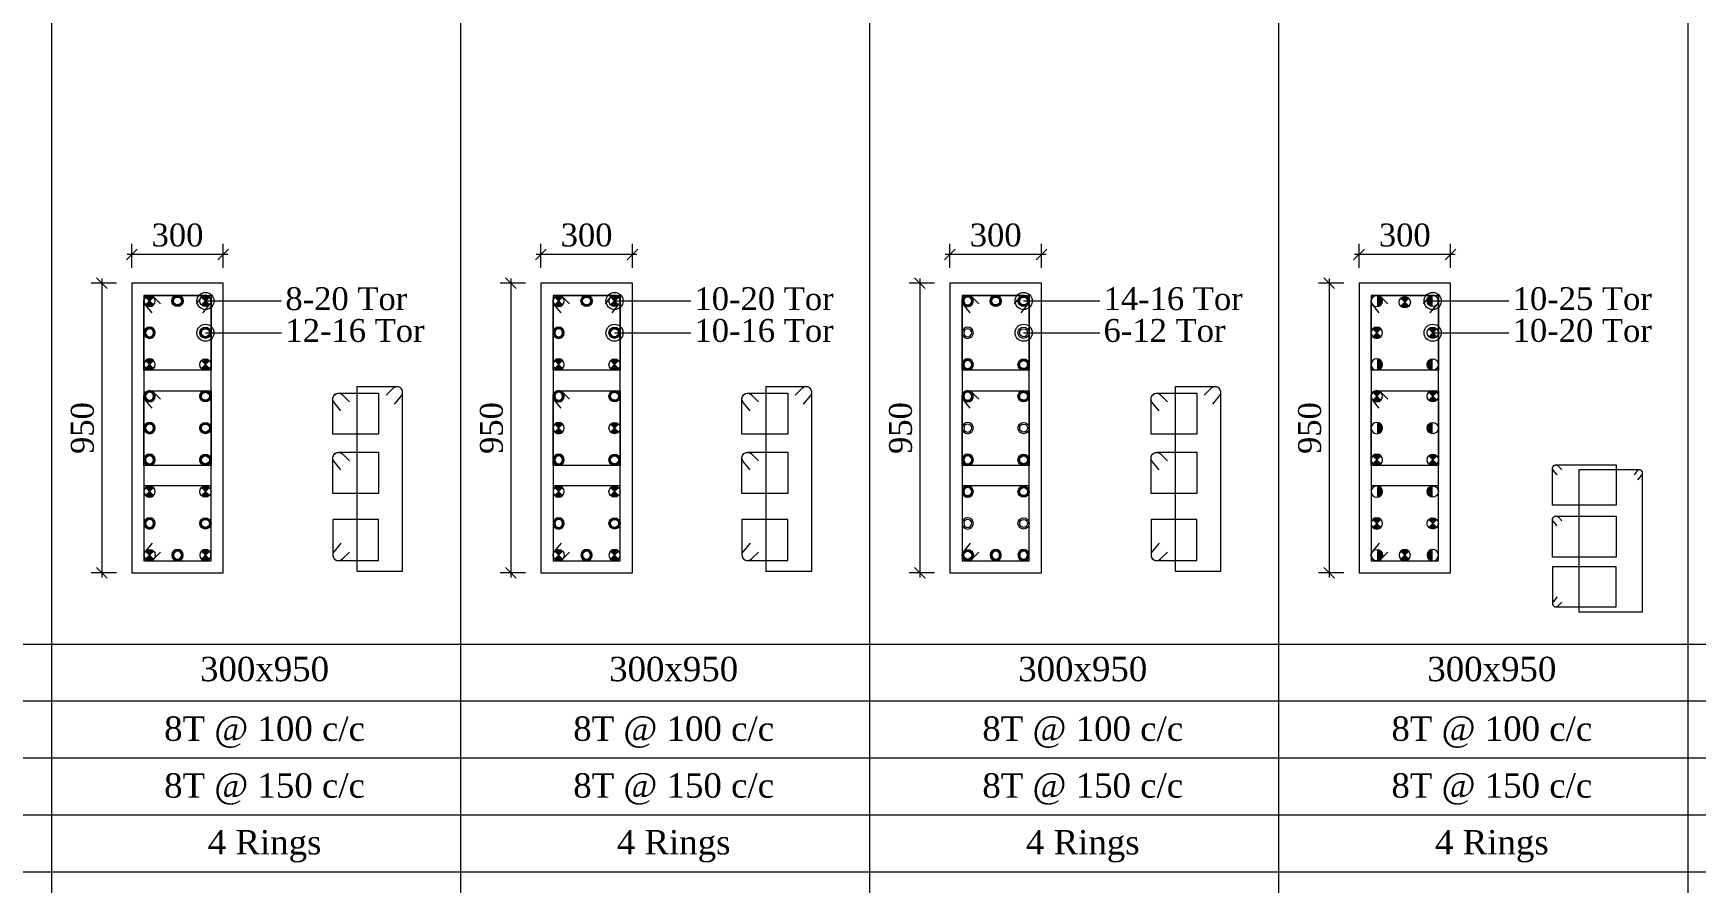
# Model space of a CAD drawing. Header units: metres. Extents: x 95882 to 260884, y 3603 to 81317.
# Drawn here: x 185944 to 191392, y 29357 to 32141 of the extents above; entities that cross this region are included whole.
import ezdxf
from ezdxf.enums import TextEntityAlignment as Align

# ---------------------------------------------------------------- set-up
doc = ezdxf.new("R2010")
doc.units = ezdxf.units.M
doc.header["$LTSCALE"] = 0.05
doc.header["$MEASUREMENT"] = 0
doc.header["$PDMODE"] = 34
doc.header["$PDSIZE"] = -2.5
doc.layers.get('0').update_dxf_attribs({"linetype": 'CONTINUOUS', "lineweight": 0})
doc.layers.get('DEFPOINTS').update_dxf_attribs({"linetype": 'CONTINUOUS'})
for name, color, linetype, lineweight in [('S-DIM-R', 7, 'CONTINUOUS', 9), ('S-SECTION', 5, 'CONTINUOUS', 5), ('S-SECTION MARK', 124, 'CONTINUOUS', 0), ('S-SHEET', 251, 'CONTINUOUS', 0), ('S-STEEL COL_DIA', 1, 'CONTINUOUS', 9), ('S-STEEL RING', 1, 'CONTINUOUS', 9), ('S-TEXT', 7, 'CONTINUOUS', 0), ('S-TEXT COL SIZE', 7, 'CONTINUOUS', 15), ('S-TEXT RINGS', 7, 'CONTINUOUS', 15)]:
    doc.layers.add(name, color=color, linetype=linetype, lineweight=lineweight)
doc.styles.add('AAPL-ADRESS tahoma', font='tahoma.ttf')
doc.styles.add('S-ROMANS', font='times.ttf')
doc.styles.get("Standard").update_dxf_attribs({"font": 'times.ttf'})
doc.styles.add('TEXT', font='times.ttf')
doc.dimstyles.new('75mm', dxfattribs={"dimscale": 140, "dimtxt": 1, "dimasz": 0.35, "dimexe": 0.5, "dimexo": 1, "dimgap": 0.01, "dimtad": 0, "dimdec": 0, "dimzin": 12, "dimdsep": 46, "dimtxsty": 'AAPL-ADRESS tahoma', "dimblk": 'OBLIQUE', "dimcen": 0.35, "dimdle": 0.01, "dimse1": 1, "dimse2": 1, "dimclrd": 256, "dimclre": 256, "dimclrt": 256, "dimadec": 0, "dimazin": 3, "dimtfac": 1, "dimtdec": 0, "dimtmove": 1, "dimatfit": 3, "dimldrblk": 'DOTSMALL', "dimfxl": 1, "dimtolj": 1, "dimtzin": 0, "dimarcsym": 1})
doc.dimstyles.new('S_DIM', dxfattribs={"dimtxt": 75, "dimasz": 35, "dimexe": 35, "dimexo": 50, "dimgap": 25, "dimtad": 1, "dimdec": 0, "dimzin": 0, "dimdsep": 46, "dimtxsty": 'Standard', "dimblk": 'OBLIQUE', "dimcen": 0.09, "dimdle": 15, "dimclrd": 256, "dimclre": 256, "dimclrt": 256, "dimadec": 0, "dimazin": 0, "dimtfac": 1, "dimtdec": 0, "dimtofl": 0, "dimtmove": 0, "dimatfit": 3, "dimfxl": 1, "dimtolj": 1, "dimtzin": 0, "dimlwd": -1, "dimlwe": -1, "dimarcsym": 0})

# ---------------------------------------------------------------- blocks, each defined once
blk = doc.blocks.new('_Oblique')
at = {"color": 0, "linetype": 'ByBlock', "lineweight": -2}
blk.add_line((-0.5, -0.5), (0.5, 0.5), dxfattribs=at)
blk = doc.blocks.new('*D602')
at = {"layer": 'DEFPOINTS', "color": 0, "transparency": 16777216}
for p in [(186266.6, 31322.1, -0.1), (186168.4, 30372.1), (186266.6, 30372.1, -0.1)]:
    blk.add_point(p, dxfattribs=at)
at = {"layer": 'S-DIM-R', "transparency": 16777216}
for p, q in [((186168.4, 31337.1), (186168.4, 30357.1)), ((186216.6, 31322.1), (186133.4, 31322.1)), ((186216.6, 30372.1), (186133.4, 30372.1))]:
    blk.add_line(p, q, dxfattribs=at)
at = {"layer": 'S-DIM-R', "transparency": 16777216, "xscale": 35, "yscale": 35, "zscale": 35}
for p, rotation in [((186168.4, 31322.1), 90), ((186168.4, 30372.1), 270)]:
    blk.add_blockref('_Oblique', p, dxfattribs=dict(at, rotation=rotation))
at = {"layer": 'S-DIM-R', "transparency": 16777216, "insert": (186105.1, 30847.1), "char_height": 75, "attachment_point": 5, "rotation": 90}
blk.add_mtext('\\A1;950', dxfattribs=at)
blk = doc.blocks.new('*D603')
at = {"layer": 'DEFPOINTS', "color": 0, "transparency": 16777216}
for p in [(186266.6, 31416.2), (186266.6, 31322.1, 0), (186566.6, 31322.1, 0)]:
    blk.add_point(p, dxfattribs=at)
at = {"layer": 'S-DIM-R', "transparency": 16777216}
for p, q in [((186266.6, 31372.1), (186266.6, 31451.2)), ((186566.6, 31372.1), (186566.6, 31451.2)), ((186581.6, 31416.2), (186251.6, 31416.2))]:
    blk.add_line(p, q, dxfattribs=at)
at = {"layer": 'S-DIM-R', "transparency": 16777216, "xscale": 35, "yscale": 35, "zscale": 35, "rotation": 180}
blk.add_blockref('_Oblique', (186266.6, 31416.2), dxfattribs=at)
at = {"layer": 'S-DIM-R', "transparency": 16777216, "xscale": 35, "yscale": 35, "zscale": 35}
blk.add_blockref('_Oblique', (186566.6, 31416.2), dxfattribs=at)
at = {"layer": 'S-DIM-R', "transparency": 16777216, "insert": (186416.6, 31479.4), "char_height": 75, "attachment_point": 5}
blk.add_mtext('\\A1;300', dxfattribs=at)
blk = doc.blocks.new('*U4')
at = {"layer": 'S-STEEL COL_DIA'}
h = blk.add_hatch(color=256, dxfattribs=at)
h.dxf.hatch_style = 1
h.paths.add_polyline_path([(0, 0), (0, -18.5, 0.198912), (13, -13)])
h.paths.add_polyline_path([(0, 0), (-13, -13, 0.198912), (0, -18.5)])
h.paths.add_polyline_path([(0, 18.5, 0.198912), (-13, 13), (0, 0)])
h.paths.add_polyline_path([(13, 13, 0.198912), (0, 18.5), (0, 0)])
at = {"layer": 'S-STEEL COL_DIA', "lineweight": 5}
for p, q in [((-13, 13), (13, -13)), ((13, 13), (-13, -13))]:
    blk.add_line(p, q, dxfattribs=at)
blk.add_circle((0, 0), 18.5, dxfattribs=at)
blk = doc.blocks.new('*U5')
at = {"layer": 'S-STEEL COL_DIA'}
h = blk.add_hatch(color=256, dxfattribs=at)
h.dxf.hatch_style = 1
h.paths.add_polyline_path([(-18.5, 0, 1), (18.5, 0, 1)])
h.paths.add_polyline_path([(13, 0, -1), (-13, 0, -1)], flags=16)
at = {"layer": 'S-STEEL COL_DIA', "lineweight": 5}
for radius in [18.5, 13]:
    blk.add_circle((0, 0), radius, dxfattribs=at)
blk = doc.blocks.new('*D608')
at = {"layer": 'DEFPOINTS', "color": 0, "transparency": 16777216}
for p in [(187607.2, 31322.1, -0.1), (187509, 30372.1), (187607.2, 30372.1, -0.1)]:
    blk.add_point(p, dxfattribs=at)
at = {"layer": 'S-DIM-R', "transparency": 16777216}
for p, q in [((187509, 31337.1), (187509, 30357.1)), ((187557.2, 31322.1), (187474, 31322.1)), ((187557.2, 30372.1), (187474, 30372.1))]:
    blk.add_line(p, q, dxfattribs=at)
at = {"layer": 'S-DIM-R', "transparency": 16777216, "xscale": 35, "yscale": 35, "zscale": 35}
for p, rotation in [((187509, 31322.1), 90), ((187509, 30372.1), 270)]:
    blk.add_blockref('_Oblique', p, dxfattribs=dict(at, rotation=rotation))
at = {"layer": 'S-DIM-R', "transparency": 16777216, "insert": (187445.7, 30847.1), "char_height": 75, "attachment_point": 5, "rotation": 90}
blk.add_mtext('\\A1;950', dxfattribs=at)
blk = doc.blocks.new('*D609')
at = {"layer": 'DEFPOINTS', "color": 0, "transparency": 16777216}
for p in [(187607.2, 31416.2), (187607.2, 31322.1, 0), (187907.2, 31322.1, 0)]:
    blk.add_point(p, dxfattribs=at)
at = {"layer": 'S-DIM-R', "transparency": 16777216}
for p, q in [((187607.2, 31372.1), (187607.2, 31451.2)), ((187907.2, 31372.1), (187907.2, 31451.2)), ((187922.2, 31416.2), (187592.2, 31416.2))]:
    blk.add_line(p, q, dxfattribs=at)
at = {"layer": 'S-DIM-R', "transparency": 16777216, "xscale": 35, "yscale": 35, "zscale": 35, "rotation": 180}
blk.add_blockref('_Oblique', (187607.2, 31416.2), dxfattribs=at)
at = {"layer": 'S-DIM-R', "transparency": 16777216, "xscale": 35, "yscale": 35, "zscale": 35}
blk.add_blockref('_Oblique', (187907.2, 31416.2), dxfattribs=at)
at = {"layer": 'S-DIM-R', "transparency": 16777216, "insert": (187757.2, 31479.4), "char_height": 75, "attachment_point": 5}
blk.add_mtext('\\A1;300', dxfattribs=at)
blk = doc.blocks.new('*D610')
at = {"layer": 'DEFPOINTS', "color": 0, "transparency": 16777216}
for p in [(188947.8, 31322.1, -0.1), (188849.6, 30372.1), (188947.8, 30372.1, -0.1)]:
    blk.add_point(p, dxfattribs=at)
at = {"layer": 'S-DIM-R', "transparency": 16777216}
for p, q in [((188849.6, 31337.1), (188849.6, 30357.1)), ((188897.8, 31322.1), (188814.6, 31322.1)), ((188897.8, 30372.1), (188814.6, 30372.1))]:
    blk.add_line(p, q, dxfattribs=at)
at = {"layer": 'S-DIM-R', "transparency": 16777216, "xscale": 35, "yscale": 35, "zscale": 35}
for p, rotation in [((188849.6, 31322.1), 90), ((188849.6, 30372.1), 270)]:
    blk.add_blockref('_Oblique', p, dxfattribs=dict(at, rotation=rotation))
at = {"layer": 'S-DIM-R', "transparency": 16777216, "insert": (188786.3, 30847.1), "char_height": 75, "attachment_point": 5, "rotation": 90}
blk.add_mtext('\\A1;950', dxfattribs=at)
blk = doc.blocks.new('*D611')
at = {"layer": 'DEFPOINTS', "color": 0, "transparency": 16777216}
for p in [(188947.8, 31416.2), (188947.8, 31322.1, 0), (189247.8, 31322.1, 0)]:
    blk.add_point(p, dxfattribs=at)
at = {"layer": 'S-DIM-R', "transparency": 16777216}
for p, q in [((188947.8, 31372.1), (188947.8, 31451.2)), ((189247.8, 31372.1), (189247.8, 31451.2)), ((189262.8, 31416.2), (188932.8, 31416.2))]:
    blk.add_line(p, q, dxfattribs=at)
at = {"layer": 'S-DIM-R', "transparency": 16777216, "xscale": 35, "yscale": 35, "zscale": 35, "rotation": 180}
blk.add_blockref('_Oblique', (188947.8, 31416.2), dxfattribs=at)
at = {"layer": 'S-DIM-R', "transparency": 16777216, "xscale": 35, "yscale": 35, "zscale": 35}
blk.add_blockref('_Oblique', (189247.8, 31416.2), dxfattribs=at)
at = {"layer": 'S-DIM-R', "transparency": 16777216, "insert": (189097.8, 31479.4), "char_height": 75, "attachment_point": 5}
blk.add_mtext('\\A1;300', dxfattribs=at)
blk = doc.blocks.new('*U7')
at = {"layer": 'S-STEEL COL_DIA', "lineweight": 5}
for radius in [18.5, 13, 13]:
    blk.add_circle((0, 0), radius, dxfattribs=at)
blk = doc.blocks.new('*D595')
at = {"layer": 'DEFPOINTS', "color": 0, "transparency": 16777216}
for p in [(190288.4, 31322.1, -0.1), (190190.2, 30372.1), (190288.4, 30372.1, -0.1)]:
    blk.add_point(p, dxfattribs=at)
at = {"layer": 'S-DIM-R', "transparency": 16777216}
for p, q in [((190190.2, 31337.1), (190190.2, 30357.1)), ((190238.4, 31322.1), (190155.2, 31322.1)), ((190238.4, 30372.1), (190155.2, 30372.1))]:
    blk.add_line(p, q, dxfattribs=at)
at = {"layer": 'S-DIM-R', "transparency": 16777216, "xscale": 35, "yscale": 35, "zscale": 35}
for p, rotation in [((190190.2, 31322.1), 90), ((190190.2, 30372.1), 270)]:
    blk.add_blockref('_Oblique', p, dxfattribs=dict(at, rotation=rotation))
at = {"layer": 'S-DIM-R', "transparency": 16777216, "insert": (190126.9, 30847.1), "char_height": 75, "attachment_point": 5, "rotation": 90}
blk.add_mtext('\\A1;950', dxfattribs=at)
blk = doc.blocks.new('*D594')
at = {"layer": 'DEFPOINTS', "color": 0, "transparency": 16777216}
for p in [(190288.4, 31416.2), (190288.4, 31322.1, 0), (190588.4, 31322.1, 0)]:
    blk.add_point(p, dxfattribs=at)
at = {"layer": 'S-DIM-R', "transparency": 16777216}
for p, q in [((190288.4, 31372.1), (190288.4, 31451.2)), ((190588.4, 31372.1), (190588.4, 31451.2)), ((190603.4, 31416.2), (190273.4, 31416.2))]:
    blk.add_line(p, q, dxfattribs=at)
at = {"layer": 'S-DIM-R', "transparency": 16777216, "xscale": 35, "yscale": 35, "zscale": 35, "rotation": 180}
blk.add_blockref('_Oblique', (190288.4, 31416.2), dxfattribs=at)
at = {"layer": 'S-DIM-R', "transparency": 16777216, "xscale": 35, "yscale": 35, "zscale": 35}
blk.add_blockref('_Oblique', (190588.4, 31416.2), dxfattribs=at)
at = {"layer": 'S-DIM-R', "transparency": 16777216, "insert": (190438.4, 31479.4), "char_height": 75, "attachment_point": 5}
blk.add_mtext('\\A1;300', dxfattribs=at)
blk = doc.blocks.new('*U6')
at = {"layer": 'S-STEEL COL_DIA'}
h = blk.add_hatch(color=256, dxfattribs=at)
h.dxf.hatch_style = 1
h.paths.add_polyline_path([(0, 18.5, 0.414214), (-18.5, 0, 0.414214), (0, -18.5)])
at = {"layer": 'S-STEEL COL_DIA', "lineweight": 5}
blk.add_circle((0, 0), 18.5, dxfattribs=at)

msp = doc.modelspace()

# ---------------------------------------------------------------- linework, layer by layer
at = {"layer": 'S-SECTION'}
for points, elevation in [([(186266.6, 30372.1), (186566.6, 30372.1), (186566.6, 31322.1), (186266.6, 31322.1)], -0.1), ([(187607.2, 30372.1), (187907.2, 30372.1), (187907.2, 31322.1), (187607.2, 31322.1)], -0.1), ([(188947.8, 30372.1), (189247.8, 30372.1), (189247.8, 31322.1), (188947.8, 31322.1)], 0), ([(190288.4, 30372.1), (190588.4, 30372.1), (190588.4, 31322.1), (190288.4, 31322.1)], 0)]:
    msp.add_lwpolyline(points, close=True, dxfattribs=dict(at, elevation=elevation))
at = {"layer": 'S-SHEET'}
for p, q in [((186003.2, 49003.5, 0), (186003.2, 9408.8, -0.1)), ((186003.2, 49003.5, 0), (186003.2, 9408.8, -0.1)), ((186003.2, 49003.5, 0), (186003.2, 9408.8, -0.1)), ((186003.2, 49003.5, 0), (186003.2, 9408.8, -0.1)), ((187343.8, 49003.5, 0), (187343.8, 9408.8, -0.1)), ((187343.8, 49003.5, 0), (187343.8, 9408.8, -0.1)), ((187343.8, 49003.5, 0), (187343.8, 9408.8, -0.1)), ((187343.8, 49003.5, 0), (187343.8, 9408.8, -0.1)), ((188684.4, 49003.5, 0), (188684.4, 9408.8, -0.1)), ((188684.4, 49003.5, 0), (188684.4, 9408.8, -0.1)), ((188684.4, 49003.5, 0), (188684.4, 9408.8, -0.1)), ((188684.4, 49003.5, 0), (188684.4, 9408.8, -0.1)), ((188684.4, 49003.5, 0), (188684.4, 9408.8, 0)), ((188684.4, 49003.5, 0), (188684.4, 9408.8, 0)), ((188684.4, 49003.5, 0.1), (188684.4, 9408.8, 0)), ((188684.4, 49003.5, 0.1), (188684.4, 9408.8, 0)), ((188684.4, 49003.5, 0), (188684.4, 9408.8, 0)), ((188684.4, 49003.5, 0), (188684.4, 9408.8, 0)), ((188684.4, 49003.5, 0.1), (188684.4, 9408.8, 0)), ((188684.4, 49003.5, 0.1), (188684.4, 9408.8, 0)), ((188684.4, 49003.5, 0), (188684.4, 9408.8, 0)), ((188684.4, 49003.5, 0), (188684.4, 9408.8, 0)), ((188684.4, 49003.5, 0.1), (188684.4, 9408.8, 0)), ((190025, 49003.5, 0), (190025, 9408.8, 0)), ((190025, 49003.5, 0), (190025, 9408.8, 0)), ((190025, 49003.5, 0.1), (190025, 9408.8, 0)), ((190025, 49003.5, 0.1), (190025, 9408.8, 0)), ((190025, 49003.5, 0.1), (190025, 9408.8, 0.1)), ((190025, 49003.5, 0.1), (190025, 9408.8, 0.1)), ((190025, 49003.5, 0.1), (190025, 9408.8, 0.1)), ((190025, 49003.5, 0.1), (190025, 9408.8, 0.1)), ((190025, 49003.5, 0.1), (190025, 9408.8, 0.1)), ((190025, 49003.5, 0.1), (190025, 9408.8, 0.1)), ((190025, 49003.5, 0.1), (190025, 9408.8, 0.1)), ((190025, 49003.5, 0.1), (190025, 9408.8, 0.1)), ((190025, 49003.5, 0.1), (190025, 9408.8, 0.1)), ((190025, 49003.5, 0.1), (190025, 9408.8, 0.1)), ((190025, 49003.5, 0.1), (190025, 9408.8, 0.1)), ((191365.5, 49003.5, 0.1), (191365.5, 9408.8, 0.1)), ((191365.5, 49003.5, 0.1), (191365.5, 9408.8, 0.1)), ((191365.5, 49003.5, 0.1), (191365.5, 9408.8, 0.1)), ((191365.5, 49003.5, 0.1), (191365.5, 9408.8, 0.1)), ((191365.5, 49003.5, 0.2), (191365.5, 9408.8, 0.2)), ((191365.5, 49003.5, 0.2), (191365.5, 9408.8, 0.2)), ((191365.5, 49003.5, 0.2), (191365.5, 9408.8, 0.2)), ((191365.5, 49003.5, 0.2), (191365.5, 9408.8, 0.2)), ((191365.5, 49003.5, 0.2), (191365.5, 9408.8, 0.2)), ((191365.5, 49003.5, 0.2), (191365.5, 9408.8, 0.2)), ((191365.5, 49003.5, 0.2), (191365.5, 9408.8, 0.2)), ((191365.5, 49003.5, 0.2), (191365.5, 9408.8, 0.2)), ((191365.5, 49003.5, 0.2), (191365.5, 9408.8, 0.2)), ((191365.5, 49003.5, 0.2), (191365.5, 9408.8, 0.2)), ((191365.5, 49003.5, 0.2), (191365.5, 9408.8, 0.2)), ((177084.5, 30139.2, 0), (198068.5, 30139.2, -0.1)), ((177084.5, 29953.1, 0), (198068.5, 29953.1, -0.1)), ((177084.5, 29953.1, 0), (198068.5, 29953.1, -0.1)), ((177084.5, 29766, 0), (198068.5, 29766, -0.1)), ((177691.8, 29579.3, 0), (198068.5, 29579.3, -0.1)), ((177084.5, 29392.7, 0), (198068.5, 29392.7, -0.1))]:
    msp.add_line(p, q, dxfattribs=at)
at = {"layer": 'S-STEEL RING'}
for points, elevation in [([(186500, 31224.5), (186522.4, 31251.9, 0.633211), (186508.2, 31282.1), (186306.6, 31282.1), (186306.6, 30412.1), (186526.6, 30412.1), (186526.6, 31263.6, 0.666768), (186495.2, 31276.7), (186477.3, 31254.1)], -0.2), ([(187840.6, 31224.5), (187863, 31251.9, 0.633211), (187848.8, 31282.1), (187647.2, 31282.1), (187647.2, 30412.1), (187867.2, 30412.1), (187867.2, 31263.6, 0.666768), (187835.8, 31276.7), (187817.9, 31254.1)], -0.2), ([(189181.2, 31224.5), (189203.6, 31251.9, 0.633211), (189189.4, 31282.1), (188987.8, 31282.1), (188987.8, 30412.1), (189207.8, 30412.1), (189207.8, 31263.6, 0.666768), (189176.4, 31276.7), (189158.5, 31254.1)], -0.1), ([(190521.8, 31224.5), (190544.2, 31251.9, 0.633211), (190529.9, 31282.1), (190328.4, 31282.1), (190328.4, 30412.1), (190548.4, 30412.1), (190548.4, 31263.6, 0.666768), (190517, 31276.7), (190499.1, 31254.1)], 0), ([(187127.8, 30925.2), (187150.2, 30952.5, 0.633211), (187136, 30982.7), (187004.4, 30982.7), (187004.4, 30378), (187154.4, 30378), (187154.4, 30964.2, 0.666768), (187123, 30977.3), (187100.2, 30954.7)], -0.1), ([(187127.8, 30925.2), (187150.2, 30952.5, 0.633211), (187136, 30982.7), (187004.4, 30982.7), (187004.4, 30378), (187154.4, 30378), (187154.4, 30964.2, 0.666768), (187123, 30977.3), (187100.2, 30954.7)], 0), ([(188468.4, 30925.2), (188490.8, 30952.5, 0.633211), (188476.6, 30982.7), (188345, 30982.7), (188345, 30378), (188495, 30378), (188495, 30964.2, 0.666768), (188463.6, 30977.3), (188440.8, 30954.7)], -0.1), ([(188468.4, 30925.2), (188490.8, 30952.5, 0.633211), (188476.6, 30982.7), (188345, 30982.7), (188345, 30378), (188495, 30378), (188495, 30964.2, 0.666768), (188463.6, 30977.3), (188440.8, 30954.7)], 0), ([(189809, 30925.2), (189831.4, 30952.5, 0.633211), (189817.2, 30982.7), (189685.6, 30982.7), (189685.6, 30378), (189835.6, 30378), (189835.6, 30964.2, 0.666768), (189804.2, 30977.3), (189781.3, 30954.7)], 0), ([(189809, 30925.2), (189831.4, 30952.5, 0.633211), (189817.2, 30982.7), (189685.6, 30982.7), (189685.6, 30378), (189835.6, 30378), (189835.6, 30964.2, 0.666768), (189804.2, 30977.3), (189781.3, 30954.7)], 0.1), ([(191202.4, 30677.5), (191215.1, 30692.8, 0.633211), (191207, 30709.8), (191009.3, 30709.8), (191009.3, 30244.6), (191217.4, 30244.6), (191217.4, 30699.4, 0.666768), (191199.7, 30706.8), (191189.7, 30694.1)], -0.1)]:
    msp.add_lwpolyline(points, format="xyb", dxfattribs=dict(at, elevation=elevation))
at = {"layer": 'S-STEEL RING', "color": 3}
for points, elevation in [([(186333.3, 31224.5), (186310.8, 31251.9, -0.633211), (186325.1, 31282.1), (186526.6, 31282.1), (186526.6, 31036.6), (186306.6, 31036.6), (186306.6, 31263.6, -0.666768), (186338.1, 31276.7), (186360.9, 31254.1)], -0.2), ([(187673.8, 31224.5), (187651.4, 31251.9, -0.633211), (187665.7, 31282.1), (187867.2, 31282.1), (187867.2, 31036.6), (187647.2, 31036.6), (187647.2, 31263.6, -0.666768), (187678.7, 31276.7), (187701.5, 31254.1)], -0.2), ([(189014.4, 31224.5), (188992, 31251.9, -0.633211), (189006.3, 31282.1), (189207.8, 31282.1), (189207.8, 31036.6), (188987.8, 31036.6), (188987.8, 31263.6, -0.666768), (189019.3, 31276.7), (189042.1, 31254.1)], -0.1), ([(190355, 31224.5), (190332.6, 31251.9, -0.633211), (190346.9, 31282.1), (190548.4, 31282.1), (190548.4, 31036.6), (190328.4, 31036.6), (190328.4, 31263.6, -0.666768), (190359.8, 31276.7), (190382.7, 31254.1)], 0), ([(186333.3, 30912.1), (186310.8, 30939.5, -0.633211), (186325.1, 30969.6), (186526.6, 30969.6), (186526.6, 30724.2), (186306.6, 30724.2), (186306.6, 30951.2, -0.666768), (186338.1, 30964.3), (186360.9, 30941.6)], -0.2), ([(186952.4, 30903.8), (186929.9, 30931.2, -0.633211), (186944.2, 30961.4), (187075.7, 30961.4), (187075.7, 30826.9), (186925.7, 30826.9), (186925.7, 30942.9, -0.666768), (186957.2, 30956), (186980, 30933.4)], -0.1), ([(187673.8, 30912.1), (187651.4, 30939.5, -0.633211), (187665.7, 30969.6), (187867.2, 30969.6), (187867.2, 30724.2), (187647.2, 30724.2), (187647.2, 30951.2, -0.666768), (187678.7, 30964.3), (187701.5, 30941.6)], -0.2), ([(188293, 30903.8), (188270.5, 30931.2, -0.633211), (188284.8, 30961.4), (188416.3, 30961.4), (188416.3, 30826.9), (188266.3, 30826.9), (188266.3, 30942.9, -0.666768), (188297.8, 30956), (188320.6, 30933.4)], -0.1), ([(189014.4, 30912.1), (188992, 30939.5, -0.633211), (189006.3, 30969.6), (189207.8, 30969.6), (189207.8, 30724.2), (188987.8, 30724.2), (188987.8, 30951.2, -0.666768), (189019.3, 30964.3), (189042.1, 30941.6)], -0.1), ([(189633.5, 30903.8), (189611.1, 30931.2, -0.633211), (189625.4, 30961.4), (189756.9, 30961.4), (189756.9, 30826.9), (189606.9, 30826.9), (189606.9, 30942.9, -0.666768), (189638.4, 30956), (189661.2, 30933.4)], 0), ([(190355, 30912.1), (190332.6, 30939.5, -0.633211), (190346.9, 30969.6), (190548.4, 30969.6), (190548.4, 30724.2), (190328.4, 30724.2), (190328.4, 30951.2, -0.666768), (190359.8, 30964.3), (190382.7, 30941.6)], 0), ([(186952.4, 30710.1), (186929.9, 30737.4, -0.633211), (186944.2, 30767.6), (187075.7, 30767.6), (187075.7, 30633.1), (186925.7, 30633.1), (186925.7, 30749.1, -0.666768), (186957.2, 30762.2), (186980, 30739.6)], -0.1), ([(188293, 30710.1), (188270.5, 30737.4, -0.633211), (188284.8, 30767.6), (188416.3, 30767.6), (188416.3, 30633.1), (188266.3, 30633.1), (188266.3, 30749.1, -0.666768), (188297.8, 30762.2), (188320.6, 30739.6)], -0.1), ([(189633.5, 30710.1), (189611.1, 30737.4, -0.633211), (189625.4, 30767.6), (189756.9, 30767.6), (189756.9, 30633.1), (189606.9, 30633.1), (189606.9, 30749.1, -0.666768), (189638.4, 30762.2), (189661.2, 30739.6)], 0), ([(190937.8, 30693.8), (190925.2, 30709.2, -0.633211), (190933.2, 30726.2), (191131, 30726.2), (191131, 30594.5), (190922.9, 30594.5), (190922.9, 30715.8, -0.666768), (190940.6, 30723.2), (190953.4, 30710.4)], -0.1), ([(186333.3, 30469.6), (186310.8, 30442.2, 0.633211), (186325.1, 30412.1), (186526.6, 30412.1), (186526.6, 30657.5), (186306.6, 30657.5), (186306.6, 30430.5, 0.666768), (186338.1, 30417.4), (186360.9, 30440.1)], -0.2), ([(187673.8, 30469.6), (187651.4, 30442.2, 0.633211), (187665.7, 30412.1), (187867.2, 30412.1), (187867.2, 30657.5), (187647.2, 30657.5), (187647.2, 30430.5, 0.666768), (187678.7, 30417.4), (187701.5, 30440.1)], -0.2), ([(189014.4, 30469.6), (188992, 30442.2, 0.633211), (189006.3, 30412.1), (189207.8, 30412.1), (189207.8, 30657.5), (188987.8, 30657.5), (188987.8, 30430.5, 0.666768), (189019.3, 30417.4), (189042.1, 30440.1)], -0.1), ([(190355, 30469.6), (190332.6, 30442.2, 0.633211), (190346.9, 30412.1), (190548.4, 30412.1), (190548.4, 30657.5), (190328.4, 30657.5), (190328.4, 30430.5, 0.666768), (190359.8, 30417.4), (190382.7, 30440.1)], 0), ([(186952.4, 30470.1), (186929.9, 30442.7, 0.633211), (186944.2, 30412.5), (187075.7, 30412.5), (187075.7, 30547), (186925.7, 30547), (186925.7, 30431, 0.666768), (186957.2, 30417.9), (186980, 30440.5)], -0.1), ([(188293, 30470.1), (188270.5, 30442.7, 0.633211), (188284.8, 30412.5), (188416.3, 30412.5), (188416.3, 30547), (188266.3, 30547), (188266.3, 30431, 0.666768), (188297.8, 30417.9), (188320.6, 30440.5)], -0.1), ([(189633.5, 30470.1), (189611.1, 30442.7, 0.633211), (189625.4, 30412.5), (189756.9, 30412.5), (189756.9, 30547), (189606.9, 30547), (189606.9, 30431, 0.666768), (189638.4, 30417.9), (189661.2, 30440.5)], 0), ([(190937.8, 30526.3), (190925.2, 30541.7, -0.633211), (190933.2, 30558.6), (191131, 30558.6), (191131, 30424.4), (190922.9, 30424.4), (190922.9, 30548.2, -0.666768), (190940.6, 30555.6), (190953.4, 30542.9)], -0.1), ([(190937.8, 30293.3), (190925.2, 30277.9, 0.633211), (190933.2, 30260.9), (191131, 30260.9), (191131, 30392.6), (190922.9, 30392.6), (190922.9, 30271.3, 0.666768), (190940.6, 30263.9), (190953.4, 30276.7)], -0.1)]:
    msp.add_lwpolyline(points, format="xyb", dxfattribs=dict(at, elevation=elevation))

# ---------------------------------------------------------------- block references
at = {"layer": 'S-STEEL COL_DIA', "xscale": -1}
for name, p in [('*U4', (186325.1, 31263.6, -0.2)), ('*U4', (187665.7, 31263.6, -0.2)), ('*U5', (189006.3, 31263.6, -0.1)), ('*U6', (190346.9, 31263.6, 0)), ('*U5', (186325.1, 31159.5, -0.2)), ('*U5', (187665.7, 31159.5, -0.2)), ('*U7', (189006.3, 31159.5, -0.1)), ('*U4', (190346.9, 31159.5, 0)), ('*U4', (186325.1, 31055.3, -0.2)), ('*U4', (187665.7, 31055.3, -0.2)), ('*U5', (189006.3, 31055.3, -0.1)), ('*U6', (190346.9, 31055.3, 0)), ('*U5', (186325.1, 30951.2, -0.2)), ('*U5', (187665.7, 30951.2, -0.2)), ('*U5', (189006.3, 30951.2, -0.1)), ('*U4', (190346.9, 30951.2, 0)), ('*U5', (186325.1, 30847.1, -0.2)), ('*U4', (187665.7, 30847.1, -0.2)), ('*U7', (189006.3, 30847.1, -0.1)), ('*U6', (190346.9, 30847.1, 0)), ('*U5', (186325.1, 30742.9, -0.2)), ('*U5', (187665.7, 30742.9, -0.2)), ('*U5', (189006.3, 30742.9, -0.1)), ('*U4', (190346.9, 30742.9, 0)), ('*U4', (186325.1, 30638.8, -0.2)), ('*U4', (187665.7, 30638.8, -0.2)), ('*U5', (189006.3, 30638.8, -0.1)), ('*U6', (190346.9, 30638.8, 0)), ('*U5', (186325.1, 30534.6, -0.2)), ('*U5', (187665.7, 30534.6, -0.2)), ('*U7', (189006.3, 30534.6, -0.1)), ('*U4', (190346.9, 30534.6, 0))]:
    msp.add_blockref(name, p, dxfattribs=at)
at = {"layer": 'S-STEEL COL_DIA'}
for name, p in [('*U5', (186416.6, 31263.6, -0.1)), ('*U4', (186508.2, 31263.6, -0.2)), ('*U5', (187757.2, 31263.6, -0.1)), ('*U4', (187848.8, 31263.6, -0.2)), ('*U5', (189097.8, 31263.6, 0)), ('*U5', (189189.4, 31263.6, -0.1)), ('*U4', (190438.4, 31259.5, 0)), ('*U6', (190529.9, 31263.6, 0)), ('*U5', (186508.2, 31159.5, -0.2)), ('*U5', (187848.8, 31159.5, -0.2)), ('*U7', (189189.4, 31159.5, -0.1)), ('*U4', (190529.9, 31159.5, 0)), ('*U4', (186508.2, 31055.3, -0.2)), ('*U4', (187848.8, 31055.3, -0.2)), ('*U5', (189189.4, 31055.3, -0.1)), ('*U6', (190529.9, 31055.3, 0)), ('*U5', (186508.2, 30951.2, -0.2)), ('*U5', (187848.8, 30951.2, -0.2)), ('*U5', (189189.4, 30951.2, -0.1)), ('*U4', (190529.9, 30951.2, 0)), ('*U5', (186508.2, 30847.1, -0.2)), ('*U4', (187848.8, 30847.1, -0.2)), ('*U7', (189189.4, 30847.1, -0.1)), ('*U6', (190529.9, 30847.1, 0)), ('*U5', (186508.2, 30742.9, -0.2)), ('*U5', (187848.8, 30742.9, -0.2)), ('*U5', (189189.4, 30742.9, -0.1)), ('*U4', (190529.9, 30742.9, 0)), ('*U4', (186508.2, 30638.8, -0.2)), ('*U4', (187848.8, 30638.8, -0.2)), ('*U5', (189189.4, 30638.8, -0.1)), ('*U6', (190529.9, 30638.8, 0)), ('*U5', (186508.2, 30534.6, -0.2)), ('*U5', (187848.8, 30534.6, -0.2)), ('*U7', (189189.4, 30534.6, -0.1)), ('*U4', (190529.9, 30534.6, 0))]:
    msp.add_blockref(name, p, dxfattribs=at)
at = {"layer": 'S-STEEL COL_DIA', "rotation": 180}
for name, p in [('*U4', (186325.1, 30430.5, -0.2)), ('*U4', (187665.7, 30430.5, -0.2)), ('*U5', (189006.3, 30430.5, -0.1)), ('*U6', (190346.9, 30430.5, 0))]:
    msp.add_blockref(name, p, dxfattribs=at)
at = {"layer": 'S-STEEL COL_DIA', "xscale": -1, "rotation": 180}
for name, p in [('*U5', (186416.6, 30430.5, -0.1)), ('*U4', (186508.2, 30430.5, -0.2)), ('*U5', (187757.2, 30430.5, -0.1)), ('*U4', (187848.8, 30430.5, -0.2)), ('*U5', (189097.8, 30430.5, 0)), ('*U5', (189189.4, 30430.5, -0.1)), ('*U4', (190438.4, 30430.5, 0)), ('*U6', (190529.9, 30430.5, 0))]:
    msp.add_blockref(name, p, dxfattribs=at)

# ---------------------------------------------------------------- texts
at = {"layer": 'S-TEXT', "color": 7, "style": 'TEXT'}
for s, p in [('8-20 Tor ', (186770.1, 31233.7, -0.2)), ('10-20 Tor ', (188110.7, 31233.7, -0.2)), ('14-16 Tor ', (189451.3, 31233.7, -0.1)), ('10-25 Tor ', (190791.9, 31233.7, 0)), ('12-16 Tor ', (186770.1, 31129.5, -0.2)), ('10-16 Tor ', (188110.7, 31129.5, -0.2)), ('6-12 Tor ', (189451.3, 31129.5, -0.1)), ('10-20 Tor ', (190791.9, 31129.5, 0))]:
    msp.add_text(s, height=75, dxfattribs=at).set_placement(p)
at = {"layer": 'S-TEXT COL SIZE', "color": 6, "style": 'S-ROMANS'}
for p in [(186701.9, 30057.3, -0.1), (188042.5, 30057.3, -0.1), (189383.1, 30057.3, -0.1), (190723.7, 30057.3, -0.1)]:
    msp.add_text('300x950', height=80, dxfattribs=at).set_placement(p, align=Align.MIDDLE_CENTER)
at = {"layer": 'S-TEXT RINGS', "style": 'S-ROMANS'}
for s, p in [('8T @ 100 c/c', (186701.9, 29861.8, -0.1)), ('8T @ 100 c/c', (188042.5, 29861.8, -0.1)), ('8T @ 100 c/c', (189383.1, 29861.8, -0.1)), ('8T @ 100 c/c', (190723.7, 29861.8, -0.1)), ('8T @ 150 c/c', (186701.9, 29675.5, -0.1)), ('8T @ 150 c/c', (188042.5, 29675.5, -0.1)), ('8T @ 150 c/c', (189383.1, 29675.5, -0.1)), ('8T @ 150 c/c', (190723.7, 29675.5, -0.1)), ('4 Rings', (186701.9, 29489.4, -0.1)), ('4 Rings', (188042.5, 29489.4, -0.1)), ('4 Rings', (189383.1, 29489.4, -0.1)), ('4 Rings', (190723.7, 29489.4, -0.1))]:
    msp.add_text(s, height=80, dxfattribs=at).set_placement(p, align=Align.MIDDLE_CENTER)

# ---------------------------------------------------------------- dimensions: what is measured, and where the dimension line sits
at = {"layer": 'S-DIM-R'}
for base, p1, p2, picture, middle in [((186266.6, 31416.2, -0.1), (186566.6, 31322.1, -0.1), (186266.6, 31322.1, -0.1), '*D603', (186416.6, 31479.4, -0.1)), ((187607.2, 31416.2, -0.1), (187907.2, 31322.1, -0.1), (187607.2, 31322.1, -0.1), '*D609', (187757.2, 31479.4, -0.1)), ((188947.8, 31416.2, 0), (189247.8, 31322.1, 0), (188947.8, 31322.1, 0), '*D611', (189097.8, 31479.4, 0)), ((190288.4, 31416.2, 0), (190588.4, 31322.1, 0), (190288.4, 31322.1, 0), '*D594', (190438.4, 31479.4, 0))]:
    dim = msp.add_linear_dim(base=base, p1=p1, p2=p2, dimstyle='S_DIM', dxfattribs=at)
    dim.commit()
    dim.dimension.update_dxf_attribs({"geometry": picture, "text_midpoint": middle})
for base, p1, p2, picture, middle in [((186168.4, 30372.1, -0.1), (186266.6, 31322.1, -0.1), (186266.6, 30372.1, -0.1), '*D602', (186105.1, 30847.1, -0.1)), ((187509, 30372.1, -0.1), (187607.2, 31322.1, -0.1), (187607.2, 30372.1, -0.1), '*D608', (187445.7, 30847.1, -0.1)), ((188849.6, 30372.1, 0), (188947.8, 31322.1, 0), (188947.8, 30372.1, 0), '*D610', (188786.3, 30847.1, 0)), ((190190.2, 30372.1, 0.1), (190288.4, 31322.1, 0), (190288.4, 30372.1, 0), '*D595', (190126.9, 30847.1, 0.1))]:
    dim = msp.add_linear_dim(base=base, p1=p1, p2=p2, angle=90, dimstyle='S_DIM', dxfattribs=at)
    dim.commit()
    dim.dimension.update_dxf_attribs({"geometry": picture, "text_midpoint": middle})

# ---------------------------------------------------------------- leaders
at = {"layer": 'S-SECTION MARK', "linetype": 'ByBlock'}
for points in [[(186508.2, 31263.6, -0.1), (186757.8, 31263.6, -0.1)], [(187848.8, 31263.6, -0.1), (188098.4, 31263.6, -0.1)], [(189189.4, 31263.6, 0), (189439, 31263.6, 0)], [(190529.9, 31263.6, 0), (190779.6, 31263.6, 0)], [(186508.2, 31159.5, -0.1), (186757.8, 31159.5, -0.1)], [(187848.8, 31159.5, -0.1), (188098.4, 31159.5, -0.1)], [(189189.4, 31159.5, 0), (189439, 31159.5, 0)], [(190529.9, 31159.5, 0), (190779.6, 31159.5, 0)]]:
    msp.add_leader(points, dimstyle='75mm', override={"dimasz": 0.4, "dimldrblk": 'Origin', "dimfxlon": 1, "dimlwd": 0}, dxfattribs=at)

doc.saveas('drawing.dxf')
